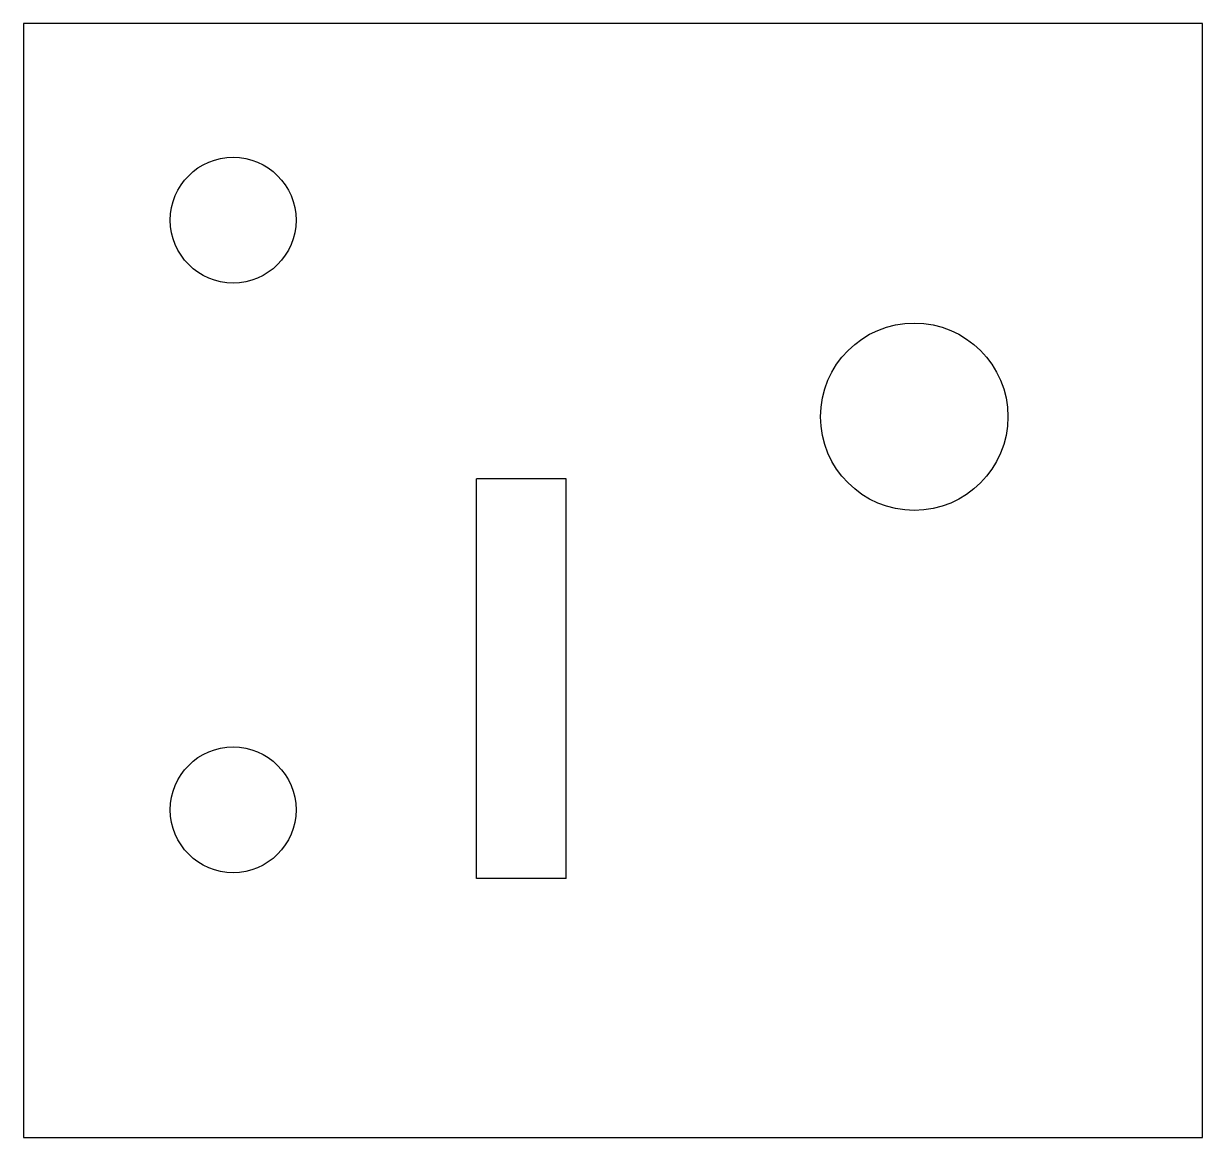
# Model space of a CAD drawing. Header units: millimetres. Extents: x 0 to 90, y 0 to 85.
import ezdxf

# ---------------------------------------------------------------- set-up
doc = ezdxf.new("R2010")
doc.units = ezdxf.units.MM

msp = doc.modelspace()

# ---------------------------------------------------------------- linework, layer by layer
for p, q in [((0, 85), (0, 0)), ((90, 85), (0, 85)), ((90, 0), (90, 85)), ((41.425, 50.25), (34.575, 50.25)), ((34.575, 19.75), (34.575, 50.25)), ((41.425, 19.75), (41.425, 50.25)), ((41.425, 19.75), (34.575, 19.75)), ((0, 0), (90, 0))]:
    msp.add_line(p, q)
for centre, radius in [((16, 70), 4.8), ((68, 55), 7.15), ((16, 25), 4.8)]:
    msp.add_circle(centre, radius)

doc.saveas('drawing.dxf')
